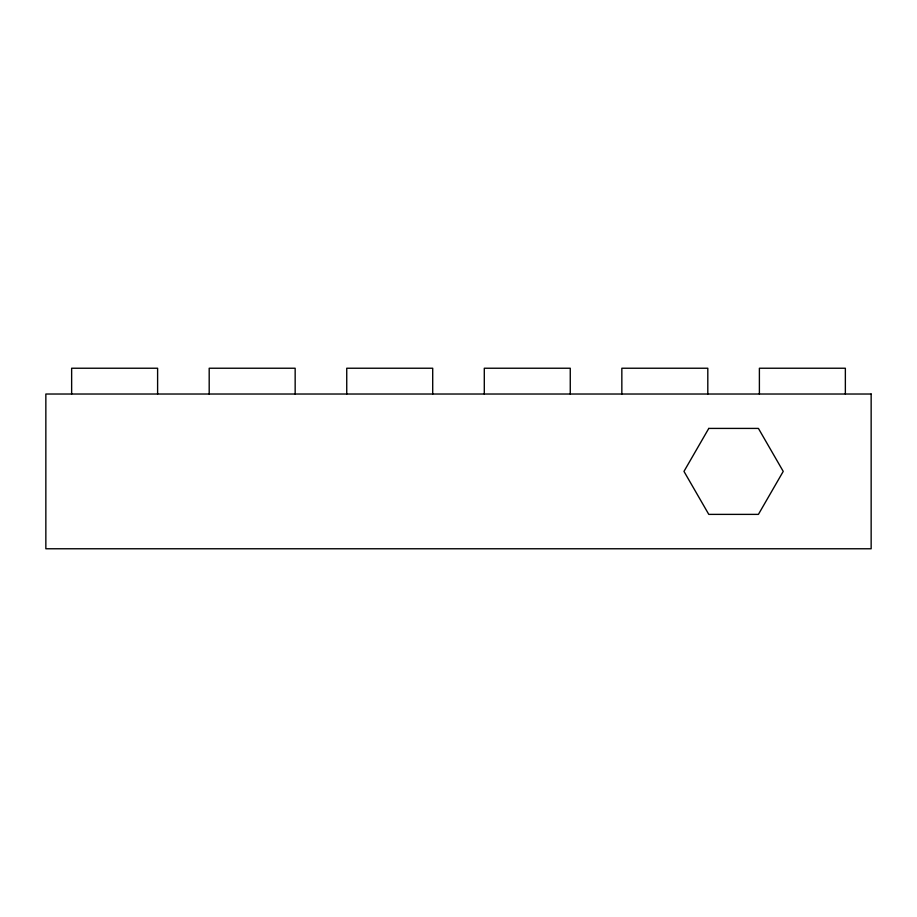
<?xml version="1.0" encoding="UTF-8"?>
<svg xmlns="http://www.w3.org/2000/svg" width="917" height="917" viewBox="0 0 917 917"><rect width="100%" height="100%" fill="white"/><g stroke="black" fill="none" stroke-linecap="round" stroke-linejoin="round"><path stroke-width="1.38" d="M845.359 394.023L845.359 368.233L759.391 368.233L759.391 394.023M707.809 394.023L707.809 368.233L621.841 368.233L621.841 394.023M570.259 394.023L570.259 368.233L484.291 368.233L484.291 394.023M432.709 394.023L432.709 368.233L346.741 368.233L346.741 394.023M295.159 394.023L295.159 368.233L209.191 368.233L209.191 394.023M157.609 394.023L157.609 368.233L71.641 368.233L71.641 394.023M708.784 428.411L683.967 471.395L708.784 514.38L758.416 514.38L783.233 471.395L758.416 428.411L708.784 428.411M871.15 394.023L45.85 394.023L45.85 548.767L871.15 548.767L871.15 394.023"/></g></svg>
